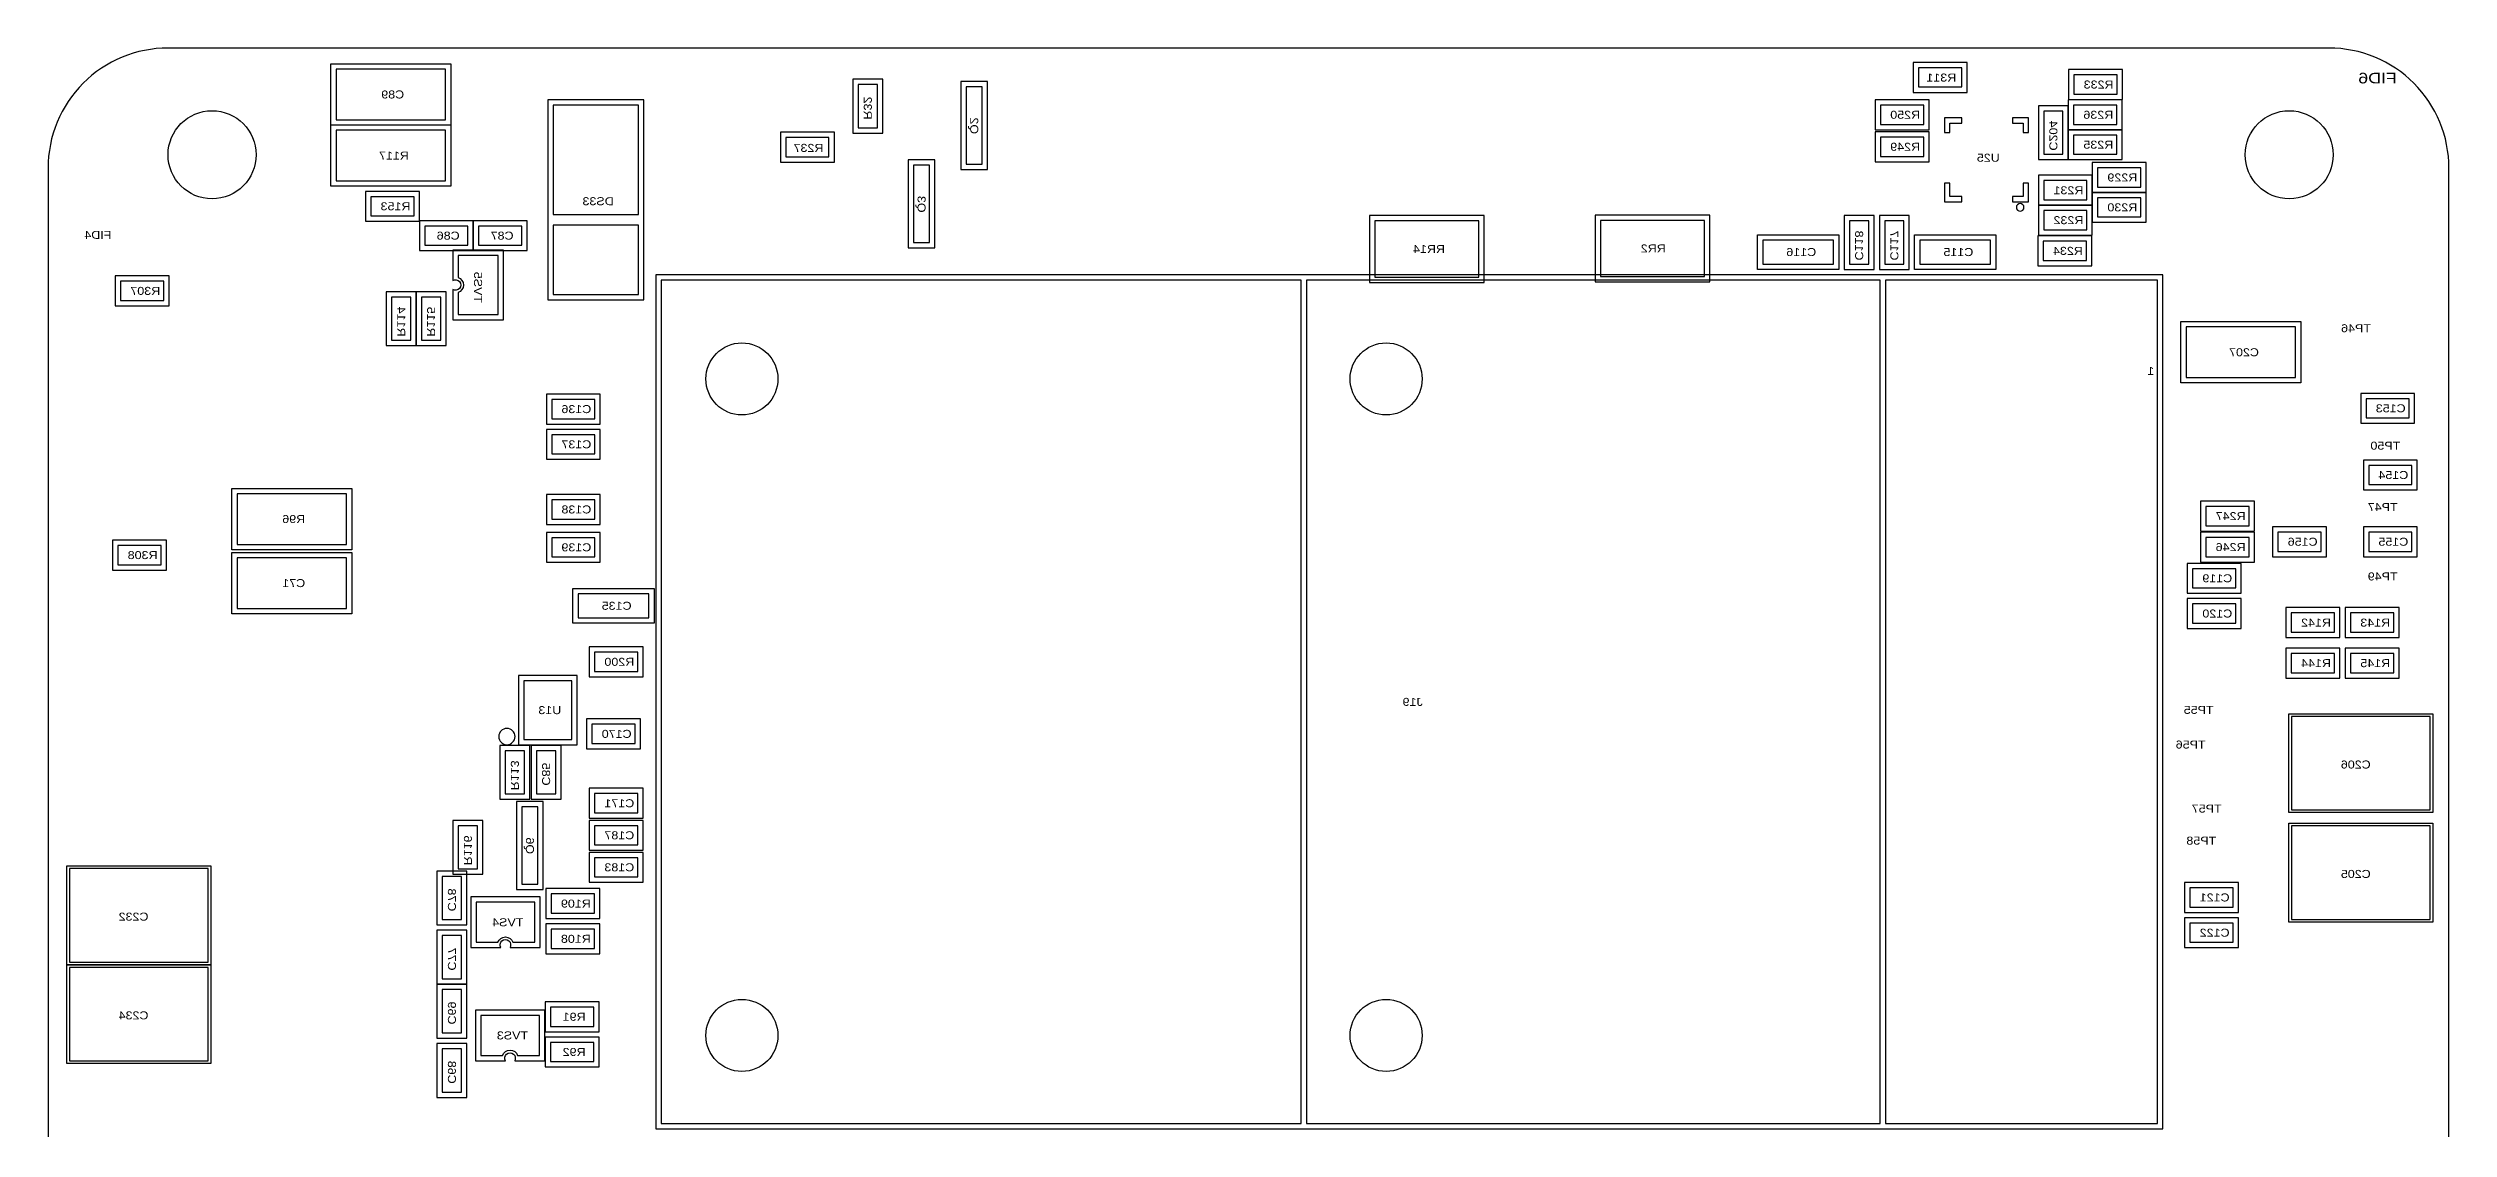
# Model space of a CAD drawing. Extents: x -18.2 to 71.8, y -18 to 72.
# Drawn here: x -18.2 to 71.8, y 31.5 to 72 of the extents above; entities that cross this region are included whole.
import ezdxf

# ---------------------------------------------------------------- set-up
doc = ezdxf.new("R2010")
doc.units = 0
for name, color, linetype in [('BOARD', 85, 'CONTINUOUS'), ('COMPONENTI', 12, 'CONTINUOUS'), ('REFERENCE', 142, 'CONTINUOUS')]:
    doc.layers.add(name, color=color, linetype=linetype)

msp = doc.modelspace()

# ---------------------------------------------------------------- linework, layer by layer
at = {"layer": 'BOARD'}
msp.add_lwpolyline([(-13.73, -17.96), (67.27, -17.96, 0.414214), (71.77, -13.46), (71.77, 67.54, 0.414214), (67.27, 72.04), (-13.73, 72.04, 0.414214), (-18.23, 67.54), (-18.23, -13.46, 0.414214)], format="xyb", close=True, dxfattribs=at)
at = {"layer": 'BOARD', "linetype": 'BYBLOCK'}
for centre, radius in [((-12.08, 68.04), 1.65), ((65.78, 68.04), 1.65), ((7.78, 59.64), 1.35), ((31.93, 59.64), 1.35), ((7.78, 35.04), 1.35), ((31.93, 35.04), 1.35)]:
    msp.add_circle(centre, radius, dxfattribs=at)
at = {"layer": 'COMPONENTI'}
for points in [[(-3.13, 71.45), (-3.13, 69.15), (-7.63, 69.15), (-7.63, 71.45)], [(-7.43, 69.35), (-3.33, 69.35), (-3.33, 71.25), (-7.43, 71.25)], [(51.69, 71.5), (51.69, 70.38), (53.71, 70.38), (53.71, 71.5)], [(53.51, 71.3), (51.89, 71.3), (51.89, 70.58), (53.51, 70.58)], [(59.53, 70.1128), (59.53, 71.2328), (57.51, 71.2328), (57.51, 70.1128)], [(11.94, 68.85), (13.06, 68.85), (13.06, 70.87), (11.94, 70.87)], [(12.14, 70.67), (12.14, 69.05), (12.86, 69.05), (12.86, 70.67)], [(16.99, 70.79), (15.99, 70.79), (15.99, 67.49), (16.99, 67.49)], [(16.79, 67.69), (16.79, 70.59), (16.19, 70.59), (16.19, 67.69)], [(57.71, 70.3128), (59.33, 70.3128), (59.33, 71.0328), (57.71, 71.0328)], [(0.5, 62.6), (4.1, 62.6), (4.1, 70.1), (0.5, 70.1)], [(0.7, 69.9), (0.7, 65.8), (3.9, 65.8), (3.9, 69.9)], [(50.26, 70.1), (50.26, 68.98), (52.28, 68.98), (52.28, 70.1)], [(52.08, 69.9), (50.46, 69.9), (50.46, 69.18), (52.08, 69.18)], [(52.855, 69.43), (52.855, 68.88), (53.055, 68.88), (53.055, 69.23), (53.505, 69.23), (53.505, 69.43)], [(55.405, 69.43), (55.405, 69.23), (55.805, 69.23), (55.805, 68.88), (56.005, 68.88), (56.005, 69.43)], [(56.38, 67.86), (57.5, 67.86), (57.5, 69.88), (56.38, 69.88)], [(56.58, 69.68), (56.58, 68.06), (57.3, 68.06), (57.3, 69.68)], [(57.5, 70.1), (57.5, 68.98), (59.52, 68.98), (59.52, 70.1)], [(59.32, 69.9), (57.7, 69.9), (57.7, 69.18), (59.32, 69.18)], [(-3.13, 69.16), (-3.13, 66.86), (-7.63, 66.86), (-7.63, 69.16)], [(-7.43, 67.06), (-3.33, 67.06), (-3.33, 68.96), (-7.43, 68.96)], [(11.245, 67.765), (11.245, 68.885), (9.225, 68.885), (9.225, 67.765)], [(9.425, 67.965), (11.045, 67.965), (11.045, 68.685), (9.425, 68.685)], [(50.26, 68.9), (50.26, 67.78), (52.28, 67.78), (52.28, 68.9)], [(52.08, 68.7), (50.46, 68.7), (50.46, 67.98), (52.08, 67.98)], [(57.5, 68.98), (57.5, 67.86), (59.52, 67.86), (59.52, 68.98)], [(59.32, 68.78), (57.7, 68.78), (57.7, 68.06), (59.32, 68.06)], [(14.015, 64.55), (15.015, 64.55), (15.015, 67.85), (14.015, 67.85)], [(14.215, 67.65), (14.215, 64.75), (14.815, 64.75), (14.815, 67.65)], [(60.42, 66.63), (60.42, 67.75), (58.4, 67.75), (58.4, 66.63)], [(58.6, 66.83), (60.22, 66.83), (60.22, 67.55), (58.6, 67.55)], [(-6.33, 66.67), (-6.33, 65.55), (-4.31, 65.55), (-4.31, 66.67)], [(52.855, 66.98), (52.855, 66.28), (53.505, 66.28), (53.505, 66.48), (53.055, 66.48), (53.055, 66.98)], [(55.805, 66.98), (55.805, 66.48), (55.405, 66.48), (55.405, 66.28), (56.005, 66.28), (56.005, 66.98)], [(58.4, 66.15), (58.4, 67.27), (56.38, 67.27), (56.38, 66.15)], [(56.58, 66.35), (58.2, 66.35), (58.2, 67.07), (56.58, 67.07)], [(58.4, 66.63), (58.4, 65.51), (60.42, 65.51), (60.42, 66.63)], [(-4.51, 66.47), (-6.13, 66.47), (-6.13, 65.75), (-4.51, 65.75)], [(35.61, 63.26), (35.61, 65.76), (31.31, 65.76), (31.31, 63.26)], [(44.06, 63.28), (44.06, 65.78), (39.76, 65.78), (39.76, 63.28)], [(49.1, 63.745), (50.22, 63.745), (50.22, 65.765), (49.1, 65.765)], [(50.42, 63.745), (51.54, 63.745), (51.54, 65.765), (50.42, 65.765)], [(58.4, 65.03), (58.4, 66.15), (56.38, 66.15), (56.38, 65.03)], [(56.58, 65.23), (58.2, 65.23), (58.2, 65.95), (56.58, 65.95)], [(60.22, 66.43), (58.6, 66.43), (58.6, 65.71), (60.22, 65.71)], [(-2.29, 64.45), (-2.29, 65.57), (-4.31, 65.57), (-4.31, 64.45)], [(-4.11, 64.65), (-2.49, 64.65), (-2.49, 65.37), (-4.11, 65.37)], [(-2.29, 65.57), (-2.29, 64.45), (-0.27, 64.45), (-0.27, 65.57)], [(-0.47, 65.37), (-2.09, 65.37), (-2.09, 64.65), (-0.47, 64.65)], [(0.7, 65.4), (0.7, 62.8), (3.9, 62.8), (3.9, 65.4)], [(31.51, 63.46), (35.41, 63.46), (35.41, 65.56), (31.51, 65.56)], [(39.96, 63.48), (43.86, 63.48), (43.86, 65.58), (39.96, 65.58)], [(45.85, 63.745), (45.85, 65.045), (48.9, 65.045), (48.9, 63.745)], [(48.7, 64.845), (46.05, 64.845), (46.05, 63.945), (48.7, 63.945)], [(49.3, 65.565), (49.3, 63.945), (50.02, 63.945), (50.02, 65.565)], [(50.62, 65.565), (50.62, 63.945), (51.34, 63.945), (51.34, 65.565)], [(54.79, 65.045), (54.79, 63.745), (51.74, 63.745), (51.74, 65.045)], [(51.94, 63.945), (54.59, 63.945), (54.59, 64.845), (51.94, 64.845)], [(56.36, 65), (56.36, 63.88), (58.38, 63.88), (58.38, 65)], [(58.18, 64.8), (56.56, 64.8), (56.56, 64.08), (58.18, 64.08)], [(-15.71, 63.5), (-15.71, 62.38), (-13.69, 62.38), (-13.69, 63.5)], [(-13.89, 63.3), (-15.51, 63.3), (-15.51, 62.58), (-13.89, 62.58)], [(61.05, 63.54), (4.55, 63.54), (4.55, 31.54), (61.05, 31.54)], [(28.75, 31.74), (28.75, 63.34), (4.75, 63.34), (4.75, 31.74)], [(50.45, 31.74), (50.45, 63.34), (28.95, 63.34), (28.95, 31.74)], [(60.85, 31.74), (60.85, 63.34), (50.65, 63.34), (50.65, 31.74)], [(-5.55, 60.89), (-4.43, 60.89), (-4.43, 62.91), (-5.55, 62.91)], [(-5.35, 62.71), (-5.35, 61.09), (-4.63, 61.09), (-4.63, 62.71)], [(-4.43, 60.89), (-3.31, 60.89), (-3.31, 62.91), (-4.43, 62.91)], [(-4.23, 62.71), (-4.23, 61.09), (-3.51, 61.09), (-3.51, 62.71)], [(66.22, 61.79), (66.22, 59.49), (61.72, 59.49), (61.72, 61.79)], [(61.92, 59.69), (66.02, 59.69), (66.02, 61.59), (61.92, 61.59)], [(0.45, 59.07), (0.45, 57.95), (2.47, 57.95), (2.47, 59.07)], [(2.27, 58.87), (0.65, 58.87), (0.65, 58.15), (2.27, 58.15)], [(68.46, 59.1), (68.46, 57.98), (70.48, 57.98), (70.48, 59.1)], [(70.28, 58.9), (68.66, 58.9), (68.66, 58.18), (70.28, 58.18)], [(0.45, 57.75), (0.45, 56.63), (2.47, 56.63), (2.47, 57.75)], [(2.27, 57.55), (0.65, 57.55), (0.65, 56.83), (2.27, 56.83)], [(68.56, 56.6), (68.56, 55.48), (70.58, 55.48), (70.58, 56.6)], [(70.38, 56.4), (68.76, 56.4), (68.76, 55.68), (70.38, 55.68)], [(-11.34, 53.24), (-11.34, 55.54), (-6.84, 55.54), (-6.84, 53.24)], [(-7.04, 55.34), (-11.14, 55.34), (-11.14, 53.44), (-7.04, 53.44)], [(0.45, 55.31), (0.45, 54.19), (2.47, 54.19), (2.47, 55.31)], [(2.27, 55.11), (0.65, 55.11), (0.65, 54.39), (2.27, 54.39)], [(64.48, 53.94), (64.48, 55.06), (62.46, 55.06), (62.46, 53.94)], [(62.66, 54.14), (64.28, 54.14), (64.28, 54.86), (62.66, 54.86)], [(65.16, 54.1), (65.16, 52.98), (67.18, 52.98), (67.18, 54.1)], [(68.56, 54.1), (68.56, 52.98), (70.58, 52.98), (70.58, 54.1)], [(-13.79, 52.48), (-13.79, 53.6), (-15.81, 53.6), (-15.81, 52.48)], [(-15.61, 52.68), (-13.99, 52.68), (-13.99, 53.4), (-15.61, 53.4)], [(-11.34, 50.84), (-11.34, 53.14), (-6.84, 53.14), (-6.84, 50.84)], [(0.45, 53.89), (0.45, 52.77), (2.47, 52.77), (2.47, 53.89)], [(2.27, 53.69), (0.65, 53.69), (0.65, 52.97), (2.27, 52.97)], [(62.46, 53.9), (62.46, 52.78), (64.48, 52.78), (64.48, 53.9)], [(64.28, 53.7), (62.66, 53.7), (62.66, 52.98), (64.28, 52.98)], [(66.98, 53.9), (65.36, 53.9), (65.36, 53.18), (66.98, 53.18)], [(70.38, 53.9), (68.76, 53.9), (68.76, 53.18), (70.38, 53.18)], [(-7.04, 52.94), (-11.14, 52.94), (-11.14, 51.04), (-7.04, 51.04)], [(61.96, 52.73), (61.96, 51.61), (63.98, 51.61), (63.98, 52.73)], [(63.78, 52.53), (62.16, 52.53), (62.16, 51.81), (63.78, 51.81)], [(1.445, 50.49), (1.445, 51.79), (4.495, 51.79), (4.495, 50.49)], [(4.295, 51.59), (1.645, 51.59), (1.645, 50.69), (4.295, 50.69)], [(61.96, 51.41), (61.96, 50.29), (63.98, 50.29), (63.98, 51.41)], [(63.78, 51.21), (62.16, 51.21), (62.16, 50.49), (63.78, 50.49)], [(65.66, 51.07), (65.66, 49.95), (67.68, 49.95), (67.68, 51.07)], [(67.48, 50.87), (65.86, 50.87), (65.86, 50.15), (67.48, 50.15)], [(67.88, 51.07), (67.88, 49.95), (69.9, 49.95), (69.9, 51.07)], [(69.7, 50.87), (68.08, 50.87), (68.08, 50.15), (69.7, 50.15)], [(2.06, 49.6), (2.06, 48.48), (4.08, 48.48), (4.08, 49.6)], [(65.66, 49.55), (65.66, 48.43), (67.68, 48.43), (67.68, 49.55)], [(67.88, 49.55), (67.88, 48.43), (69.9, 48.43), (69.9, 49.55)], [(3.88, 49.4), (2.26, 49.4), (2.26, 48.68), (3.88, 48.68)], [(67.48, 49.35), (65.86, 49.35), (65.86, 48.63), (67.48, 48.63)], [(69.7, 49.35), (68.08, 49.35), (68.08, 48.63), (69.7, 48.63)], [(-0.59, 48.53), (-0.59, 45.93), (1.61, 45.93), (1.61, 48.53)], [(1.41, 48.33), (-0.39, 48.33), (-0.39, 46.13), (1.41, 46.13)], [(1.96, 46.9), (1.96, 45.78), (3.98, 45.78), (3.98, 46.9)], [(71.17, 47.09), (71.17, 43.39), (65.77, 43.39), (65.77, 47.09)], [(65.87, 43.49), (71.07, 43.49), (71.07, 46.99), (65.87, 46.99)], [(-1.29, 43.89), (-0.17, 43.89), (-0.17, 45.91), (-1.29, 45.91)], [(1, 45.91), (-0.12, 45.91), (-0.12, 43.89), (1, 43.89)], [(3.78, 46.7), (2.16, 46.7), (2.16, 45.98), (3.78, 45.98)], [(-1.09, 45.71), (-1.09, 44.09), (-0.37, 44.09), (-0.37, 45.71)], [(0.8, 44.09), (0.8, 45.71), (0.08, 45.71), (0.08, 44.09)], [(2.06, 44.3), (2.06, 43.18), (4.08, 43.18), (4.08, 44.3)], [(-0.665, 40.51), (0.335, 40.51), (0.335, 43.81), (-0.665, 43.81)], [(-0.465, 43.61), (-0.465, 40.71), (0.135, 40.71), (0.135, 43.61)], [(3.88, 44.1), (2.26, 44.1), (2.26, 43.38), (3.88, 43.38)], [(-1.93, 43.1), (-3.05, 43.1), (-3.05, 41.08), (-1.93, 41.08)], [(-2.13, 41.28), (-2.13, 42.9), (-2.85, 42.9), (-2.85, 41.28)], [(2.06, 43.1), (2.06, 41.98), (4.08, 41.98), (4.08, 43.1)], [(3.88, 42.9), (2.26, 42.9), (2.26, 42.18), (3.88, 42.18)], [(71.17, 42.99), (71.17, 39.29), (65.77, 39.29), (65.77, 42.99)], [(65.87, 39.39), (71.07, 39.39), (71.07, 42.89), (65.87, 42.89)], [(2.06, 41.9), (2.06, 40.78), (4.08, 40.78), (4.08, 41.9)], [(3.88, 41.7), (2.26, 41.7), (2.26, 40.98), (3.88, 40.98)], [(-12.13, 41.39), (-12.13, 37.69), (-17.53, 37.69), (-17.53, 41.39)], [(-17.43, 37.79), (-12.23, 37.79), (-12.23, 41.29), (-17.43, 41.29)], [(-3.65, 39.18), (-2.53, 39.18), (-2.53, 41.2), (-3.65, 41.2)], [(-3.45, 41), (-3.45, 39.38), (-2.73, 39.38), (-2.73, 41)], [(2.45, 39.42), (2.45, 40.54), (0.43, 40.54), (0.43, 39.42)], [(63.88, 39.65), (63.88, 40.77), (61.86, 40.77), (61.86, 39.65)], [(62.06, 39.85), (63.68, 39.85), (63.68, 40.57), (62.06, 40.57)], [(0.63, 39.62), (2.25, 39.62), (2.25, 40.34), (0.63, 40.34)], [(-2.53, 38.98), (-3.65, 38.98), (-3.65, 36.96), (-2.53, 36.96)], [(-2.73, 37.16), (-2.73, 38.78), (-3.45, 38.78), (-3.45, 37.16)], [(2.45, 38.1), (2.45, 39.22), (0.43, 39.22), (0.43, 38.1)], [(0.63, 38.3), (2.25, 38.3), (2.25, 39.02), (0.63, 39.02)], [(63.88, 38.33), (63.88, 39.45), (61.86, 39.45), (61.86, 38.33)], [(62.06, 38.53), (63.68, 38.53), (63.68, 39.25), (62.06, 39.25)], [(-12.13, 37.69), (-12.13, 33.99), (-17.53, 33.99), (-17.53, 37.69)], [(-17.43, 34.09), (-12.23, 34.09), (-12.23, 37.59), (-17.43, 37.59)], [(-3.65, 34.94), (-2.53, 34.94), (-2.53, 36.96), (-3.65, 36.96)], [(-3.45, 36.76), (-3.45, 35.14), (-2.73, 35.14), (-2.73, 36.76)], [(2.43, 35.18), (2.43, 36.3), (0.41, 36.3), (0.41, 35.18)], [(0.61, 35.38), (2.23, 35.38), (2.23, 36.1), (0.61, 36.1)], [(-2.53, 34.74), (-3.65, 34.74), (-3.65, 32.72), (-2.53, 32.72)], [(-2.73, 32.92), (-2.73, 34.54), (-3.45, 34.54), (-3.45, 32.92)], [(2.43, 33.86), (2.43, 34.98), (0.41, 34.98), (0.41, 33.86)], [(0.61, 34.06), (2.23, 34.06), (2.23, 34.78), (0.61, 34.78)]]:
    msp.add_lwpolyline(points, close=True, dxfattribs=at)
for points in [[(55.8385, 66.0689, 1), (55.5531, 66.0689, 1)], [(-1.16, 64.46), (-3.06, 64.46), (-3.06, 63.3332, -1.732076), (-3.06, 62.9868), (-3.06, 61.86), (-1.16, 61.86)], [(-1.36, 62.06), (-1.36, 64.26), (-2.86, 64.26), (-2.86, 63.4428, -0.707071), (-2.86, 62.8772), (-2.86, 62.06)], [(-0.7241, 46.24, 1), (-1.3359, 46.24, 1)], [(-2.385, 40.23), (-2.385, 38.33), (-1.2582, 38.33, -1.732076), (-0.9118, 38.33), (0.215, 38.33), (0.215, 40.23)], [(0.015, 40.03), (-2.185, 40.03), (-2.185, 38.53), (-1.3678, 38.53, -0.707071), (-0.8022, 38.53), (0.015, 38.53)], [(-2.21, 35.99), (-2.21, 34.09), (-1.0832, 34.09, -1.732076), (-0.7368, 34.09), (0.39, 34.09), (0.39, 35.99)], [(0.19, 35.79), (-2.01, 35.79), (-2.01, 34.29), (-1.1928, 34.29, -0.707071), (-0.6272, 34.29), (0.19, 34.29)]]:
    msp.add_lwpolyline(points, format="xyb", close=True, dxfattribs=at)

# ---------------------------------------------------------------- texts
at = {"layer": 'COMPONENTI', "text_generation_flag": 2, "width": 1.166667}
msp.add_text('1', height=0.3, dxfattribs=at).set_placement((60.72, 59.79))
at = {"layer": 'REFERENCE', "text_generation_flag": 2}
for s, height, width, p in [('FID6', 0.4, 1.25, (69.8181, 70.7153)), ('C89', 0.3, 1.166667, (-4.88, 70.15)), ('R311', 0.3, 1.166667, (53.3, 70.7833)), ('R233', 0.3, 1.166667, (59.195, 70.5228)), ('R250', 0.3, 1.166667, (51.945, 69.39)), ('R236', 0.3, 1.166667, (59.185, 69.39)), ('R237', 0.3, 1.166667, (10.835, 68.1483)), ('R249', 0.3, 1.166667, (51.945, 68.19)), ('R235', 0.3, 1.166667, (59.185, 68.27)), ('R117', 0.3, 1.166667, (-4.705, 67.86)), ('U25', 0.3, 1.166667, (54.93, 67.78)), ('R231', 0.3, 1.166667, (58.065, 66.56)), ('R229', 0.3, 1.166667, (60.085, 67.04)), ('R153', 0.3, 1.166667, (-4.645, 65.96)), ('DS33', 0.3, 1.166667, (2.975, 66.15)), ('R232', 0.3, 1.166667, (58.065, 65.44)), ('R230', 0.3, 1.166667, (60.085, 65.92)), ('FID4', 0.3, 1.166667, (-15.855, 64.89)), ('C86', 0.3, 1.166667, (-2.8, 64.86)), ('C87', 0.3, 1.166667, (-0.78, 64.86)), ('RR14', 0.3, 1.166667, (34.135, 64.36)), ('RR2', 0.3, 1.166667, (42.41, 64.38)), ('C116', 0.3, 1.166667, (48.05, 64.245)), ('C115', 0.3, 1.166667, (53.94, 64.245)), ('R234', 0.3, 1.166667, (58.045, 64.29)), ('R307', 0.3, 1.166667, (-14.025, 62.79)), ('TP46', 0.3, 1.166667, (68.845, 61.39)), ('C207', 0.3, 1.166667, (64.645, 60.49)), ('C136', 0.3, 1.166667, (2.135, 58.36)), ('C153', 0.3, 1.166667, (70.145, 58.39)), ('C137', 0.3, 1.166667, (2.135, 57.04)), ('TP50', 0.3, 1.166667, (69.945, 56.99)), ('C154', 0.3, 1.166667, (70.245, 55.89)), ('C138', 0.3, 1.166667, (2.135, 54.6)), ('TP47', 0.3, 1.166667, (69.845, 54.69)), ('R96', 0.3, 1.166667, (-8.59, 54.24)), ('R247', 0.3, 1.166667, (64.145, 54.35)), ('R308', 0.3, 1.166667, (-14.125, 52.89)), ('C139', 0.3, 1.166667, (2.135, 53.18)), ('R246', 0.3, 1.166667, (64.145, 53.19)), ('C156', 0.3, 1.166667, (66.845, 53.39)), ('C155', 0.3, 1.166667, (70.245, 53.39)), ('C119', 0.3, 1.166667, (63.645, 52.02)), ('TP49', 0.3, 1.166667, (69.845, 52.09)), ('C71', 0.3, 1.166667, (-8.59, 51.84)), ('C135', 0.3, 1.166667, (3.645, 50.99)), ('C120', 0.3, 1.166667, (63.645, 50.7)), ('R142', 0.3, 1.166667, (67.345, 50.36)), ('R143', 0.3, 1.166667, (69.565, 50.36)), ('R200', 0.3, 1.166667, (3.745, 48.89)), ('R144', 0.3, 1.166667, (67.345, 48.84)), ('R145', 0.3, 1.166667, (69.565, 48.84)), ('U13', 0.3, 1.166667, (1.01, 47.08)), ('J19', 0.3, 1.166667, (33.3, 47.39)), ('TP55', 0.3, 1.166667, (62.945, 47.09)), ('C170', 0.3, 1.166667, (3.645, 46.19)), ('TP56', 0.3, 1.166667, (62.645, 45.79)), ('C206', 0.3, 1.166667, (68.8357, 45.0414)), ('C171', 0.3, 1.166667, (3.745, 43.59)), ('TP57', 0.3, 1.166667, (63.245, 43.39)), ('C187', 0.3, 1.166667, (3.745, 42.39)), ('TP58', 0.3, 1.166667, (63.045, 42.19)), ('C183', 0.3, 1.166667, (3.745, 41.19)), ('C205', 0.3, 1.166667, (68.8357, 40.9414)), ('C232', 0.3, 1.166667, (-14.4643, 39.3414)), ('R109', 0.3, 1.166667, (2.115, 39.83)), ('C121', 0.3, 1.166667, (63.545, 40.06)), ('TVS4', 0.3, 1.166667, (-0.41, 39.13)), ('R108', 0.3, 1.166667, (2.115, 38.51)), ('C122', 0.3, 1.166667, (63.545, 38.74)), ('C234', 0.3, 1.166667, (-14.4643, 35.6414)), ('TVS3', 0.3, 1.166667, (-0.235, 34.89)), ('R91', 0.3, 1.166667, (1.92, 35.59)), ('R92', 0.3, 1.166667, (1.92, 34.27))]:
    msp.add_text(s, height=height, dxfattribs=dict(at, width=width)).set_placement(p)
at = {"layer": 'REFERENCE', "text_generation_flag": 2, "width": 1.166667}
for s, p in [('R32', (12.35, 69.36)), ('Q2', (16.34, 68.815)), ('C204', (56.79, 68.195)), ('Q3', (14.365, 65.875)), ('C118', (49.51, 64.08)), ('C117', (50.83, 64.08)), ('TVS5', (-2.26, 62.485)), ('R114', (-5.14, 61.225)), ('R115', (-4.02, 61.225)), ('R113', (-0.88, 44.225)), ('C85', (0.29, 44.4)), ('R116', (-2.64, 41.415)), ('Q6', (-0.315, 41.835)), ('C78', (-3.24, 39.69)), ('C77', (-3.24, 37.47)), ('C69', (-3.24, 35.45)), ('C68', (-3.24, 33.23))]:
    msp.add_text(s, height=0.3, rotation=270, dxfattribs=at).set_placement(p)

doc.saveas('drawing.dxf')
